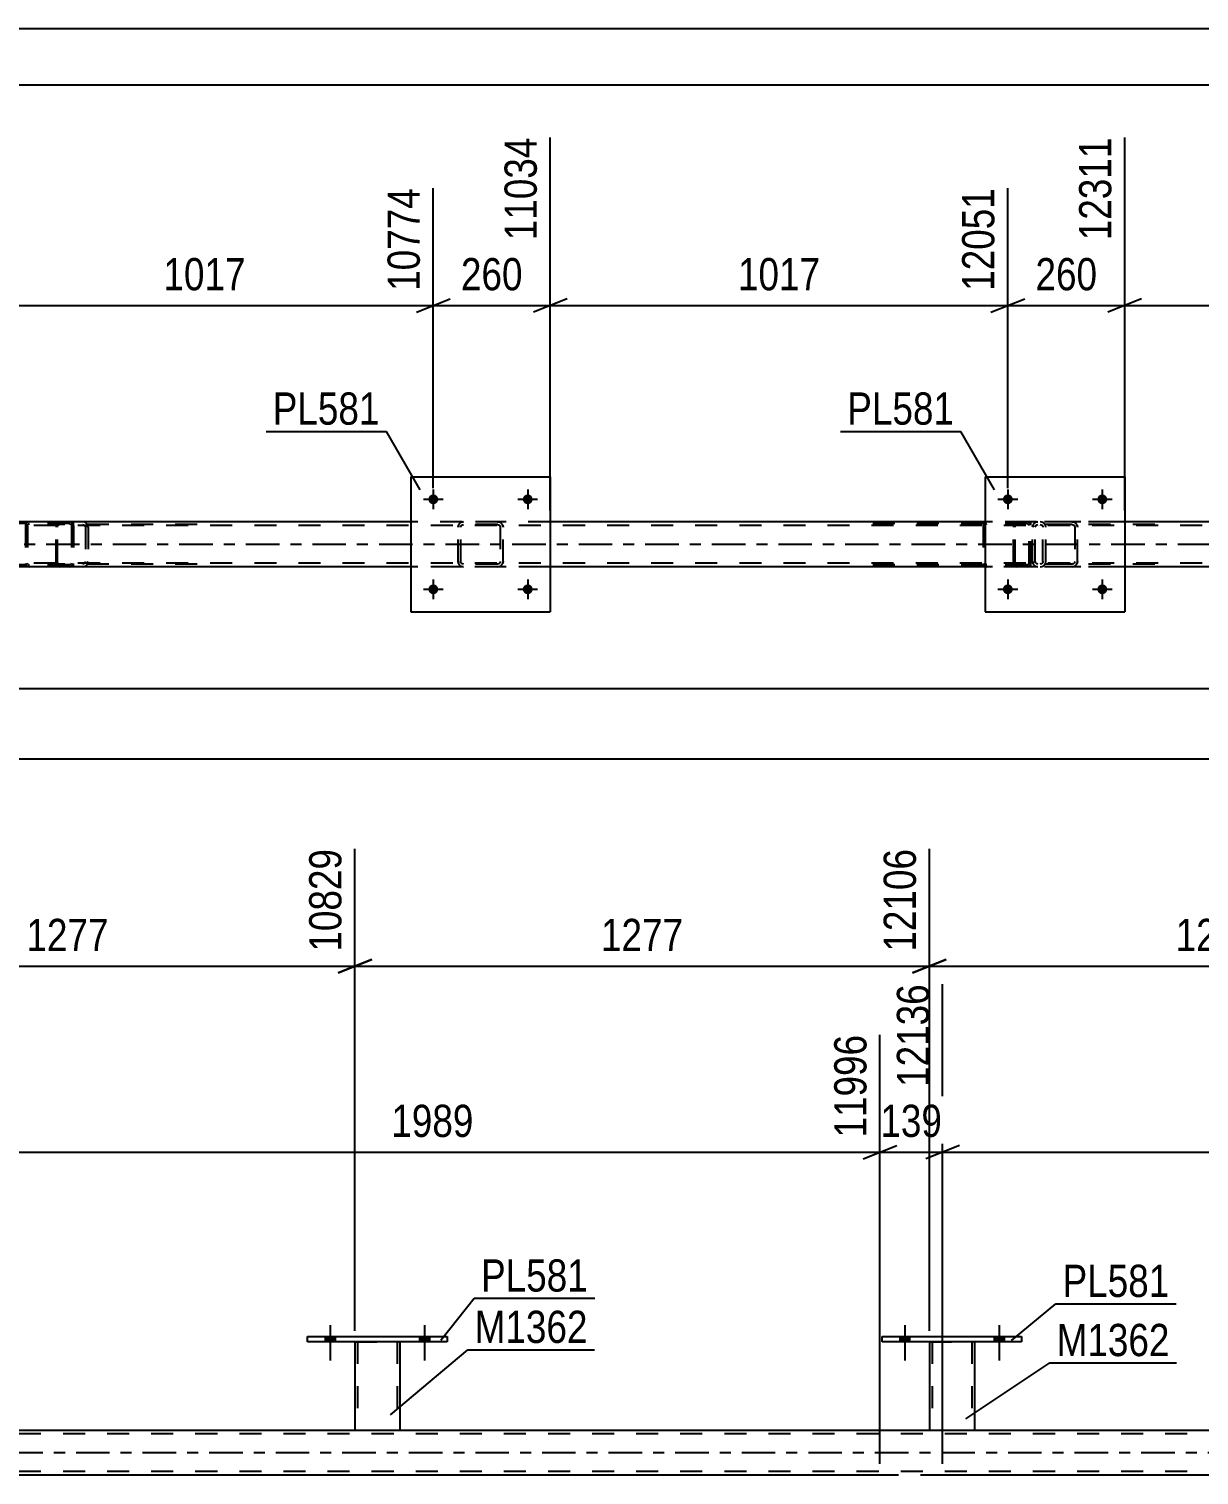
# Model space of a CAD drawing. Header units: millimetres. Extents: x 0 to 841, y 0 to 594.
# Drawn here: x 482.8 to 586.8, y 465.4 to 594 of the extents above; entities that cross this region are included whole.
import ezdxf

# ---------------------------------------------------------------- set-up
doc = ezdxf.new("R2010")
doc.units = ezdxf.units.MM
doc.linetypes.add('DXK_LINE_DOT2', pattern=[3.9198, 1.9599, -1.9599])
doc.linetypes.add('DXK_LINE_DOT3', pattern=[5.9187, 2.979, -0.9799, 0.9799, -0.9799])
doc.styles.add('Arial Narrow', font='ARIALN.TTF', dxfattribs={"height": 0.2})

# ---------------------------------------------------------------- blocks, each defined once
blk = doc.blocks.new('Unknown-318885092-1133')
at = {"color": 5, "linetype": 'Continuous'}
for p, q in [((841, 594), (0, 594)), ((836, 589), (5, 589))]:
    blk.add_line(p, q, dxfattribs=at)
blk = doc.blocks.new('Bolt-318885092-2849 - 2837')
at = {"linetype": 'Continuous'}
for points in [[(519.19, 544.17, -1), (518.31, 544.17, -1)], [(527.59, 544.17, -1), (526.71, 544.17, -1)]]:
    blk.add_hatch(color=1, dxfattribs=at).paths.add_polyline_path(points)
at = {"color": 1, "linetype": 'Continuous'}
for p, q in [((517.87, 544.17), (519.63, 544.17)), ((518.75, 545.05), (518.75, 543.29)), ((526.27, 544.17), (528.03, 544.17)), ((527.15, 545.05), (527.15, 543.29))]:
    blk.add_line(p, q, dxfattribs=at)
blk = doc.blocks.new('Bolt-318885092-2850 - 2837')
at = {"linetype": 'Continuous'}
for points in [[(519.19, 552.17, -1), (518.31, 552.17, -1)], [(527.59, 552.17, -1), (526.71, 552.17, -1)]]:
    blk.add_hatch(color=1, dxfattribs=at).paths.add_polyline_path(points)
at = {"color": 1, "linetype": 'Continuous'}
for p, q in [((518.75, 553.05), (518.75, 551.29)), ((527.15, 553.05), (527.15, 551.29)), ((517.87, 552.17), (519.63, 552.17)), ((526.27, 552.17), (528.03, 552.17))]:
    blk.add_line(p, q, dxfattribs=at)
blk = doc.blocks.new('Part-318885092-2937 - 2837')
at = {"color": 2, "linetype": 'Continuous'}
for p, q in [((516.75, 554.17), (516.75, 542.17)), ((516.75, 554.17), (529.15, 554.17)), ((529.15, 554.17), (529.15, 542.17)), ((516.75, 542.17), (529.15, 542.17))]:
    blk.add_line(p, q, dxfattribs=at)
blk = doc.blocks.new('Part-318885092-2938 - 2837')
at = {"color": 7, "linetype": 'DXK_LINE_DOT2'}
for p, q in [((572.03, 549.69), (572.07, 549.87)), ((572.07, 549.87), (572.03, 549.69)), ((572.03, 546.65), (572.03, 549.69)), ((572.27, 549.69), (572.29, 549.78)), ((572.27, 546.65), (572.27, 549.69)), ((572.29, 549.78), (572.34, 549.86)), ((572.33, 550.13), (572.51, 550.17)), ((572.51, 550.17), (572.33, 550.13)), ((572.34, 549.86), (572.42, 549.91)), ((572.42, 549.91), (572.51, 549.93)), ((575.55, 550.17), (572.51, 550.17)), ((575.55, 549.93), (572.51, 549.93)), ((575.55, 550.17), (575.74, 550.13)), ((575.74, 550.13), (575.55, 550.17)), ((575.55, 549.93), (575.64, 549.91)), ((575.64, 549.91), (575.72, 549.86)), ((575.72, 549.86), (575.77, 549.78)), ((575.77, 549.78), (575.79, 549.69)), ((575.79, 549.69), (575.79, 546.65)), ((576, 549.87), (576.03, 549.69)), ((576.03, 549.69), (576, 549.87)), ((576.03, 546.65), (576.03, 549.69)), ((572.07, 546.46), (572.03, 546.65)), ((572.03, 546.65), (572.07, 546.46)), ((572.29, 546.55), (572.27, 546.65)), ((572.34, 546.48), (572.29, 546.55)), ((575.77, 546.55), (575.72, 546.48)), ((575.79, 546.65), (575.77, 546.55)), ((576.03, 546.65), (576, 546.46)), ((576, 546.46), (576.03, 546.65)), ((572.51, 546.17), (572.33, 546.2)), ((572.33, 546.2), (572.51, 546.17)), ((572.42, 546.42), (572.34, 546.48)), ((572.51, 546.41), (572.42, 546.42)), ((575.55, 546.41), (572.51, 546.41)), ((575.55, 546.17), (572.51, 546.17)), ((575.64, 546.42), (575.55, 546.41)), ((575.74, 546.2), (575.55, 546.17)), ((575.55, 546.17), (575.74, 546.2)), ((575.72, 546.48), (575.64, 546.42))]:
    blk.add_line(p, q, dxfattribs=at)
at = {"color": 7, "linetype": 'DXK_LINE_DOT3'}
blk.add_line((574.03, 548.17), (574.03, 548.17), dxfattribs=at)
at = {"color": 7, "linetype": 'DXK_LINE_DOT2'}
for centre, start, end in [((572.51, 549.69), 112.5, 157.5), ((572.51, 549.69), 112.5, 157.5), ((575.55, 549.69), 22.5, 67.5), ((575.55, 549.69), 22.5, 67.5), ((572.51, 546.65), 202.5, 247.5), ((572.51, 546.65), 202.5, 247.5), ((575.55, 546.65), 292.5, 337.5), ((575.55, 546.65), 292.5, 337.5)]:
    blk.add_arc(centre, 0.48, start, end, dxfattribs=at)
blk = doc.blocks.new('Part-318885092-2886 - 2837')
at = {"color": 7, "linetype": 'DXK_LINE_DOT2'}
for p, q in [((520.95, 549.69), (520.99, 549.87)), ((520.99, 549.87), (520.95, 549.69)), ((520.95, 546.65), (520.95, 549.69)), ((521.19, 549.69), (521.21, 549.78)), ((521.19, 546.65), (521.19, 549.69)), ((521.21, 549.78), (521.26, 549.86)), ((521.25, 550.13), (521.43, 550.17)), ((521.43, 550.17), (521.25, 550.13)), ((521.26, 549.86), (521.34, 549.91)), ((521.34, 549.91), (521.43, 549.93)), ((524.47, 550.17), (521.43, 550.17)), ((524.47, 549.93), (521.43, 549.93)), ((524.47, 550.17), (524.66, 550.13)), ((524.66, 550.13), (524.47, 550.17)), ((524.47, 549.93), (524.56, 549.91)), ((524.56, 549.91), (524.64, 549.86)), ((524.64, 549.86), (524.69, 549.78)), ((524.69, 549.78), (524.71, 549.69)), ((524.71, 549.69), (524.71, 546.65)), ((524.92, 549.87), (524.95, 549.69)), ((524.95, 549.69), (524.92, 549.87)), ((524.95, 546.65), (524.95, 549.69)), ((520.99, 546.46), (520.95, 546.65)), ((520.95, 546.65), (520.99, 546.46)), ((521.21, 546.55), (521.19, 546.65)), ((521.26, 546.48), (521.21, 546.55)), ((524.69, 546.55), (524.64, 546.48)), ((524.71, 546.65), (524.69, 546.55)), ((524.95, 546.65), (524.92, 546.46)), ((524.92, 546.46), (524.95, 546.65)), ((521.43, 546.17), (521.25, 546.2)), ((521.25, 546.2), (521.43, 546.17)), ((521.34, 546.42), (521.26, 546.48)), ((521.43, 546.41), (521.34, 546.42)), ((524.47, 546.41), (521.43, 546.41)), ((524.47, 546.17), (521.43, 546.17)), ((524.56, 546.42), (524.47, 546.41)), ((524.66, 546.2), (524.47, 546.17)), ((524.47, 546.17), (524.66, 546.2)), ((524.64, 546.48), (524.56, 546.42))]:
    blk.add_line(p, q, dxfattribs=at)
at = {"color": 7, "linetype": 'DXK_LINE_DOT3'}
blk.add_line((522.95, 548.17), (522.95, 548.17), dxfattribs=at)
at = {"color": 7, "linetype": 'DXK_LINE_DOT2'}
for centre, start, end in [((521.43, 549.69), 112.5, 157.5), ((521.43, 549.69), 112.5, 157.5), ((524.47, 549.69), 22.5, 67.5), ((524.47, 549.69), 22.5, 67.5), ((521.43, 546.65), 202.5, 247.5), ((521.43, 546.65), 202.5, 247.5), ((524.47, 546.65), 292.5, 337.5), ((524.47, 546.65), 292.5, 337.5)]:
    blk.add_arc(centre, 0.48, start, end, dxfattribs=at)
blk = doc.blocks.new('Bolt-318885092-2895 - 2837')
at = {"linetype": 'Continuous'}
for points in [[(570.27, 544.17, -1), (569.39, 544.17, -1)], [(578.67, 544.17, -1), (577.79, 544.17, -1)]]:
    blk.add_hatch(color=1, dxfattribs=at).paths.add_polyline_path(points)
at = {"color": 1, "linetype": 'Continuous'}
for p, q in [((568.95, 544.17), (570.71, 544.17)), ((569.83, 545.05), (569.83, 543.29)), ((577.35, 544.17), (579.11, 544.17)), ((578.23, 545.05), (578.23, 543.29))]:
    blk.add_line(p, q, dxfattribs=at)
blk = doc.blocks.new('Bolt-318885092-2896 - 2837')
at = {"linetype": 'Continuous'}
for points in [[(570.27, 552.17, -1), (569.39, 552.17, -1)], [(578.67, 552.17, -1), (577.79, 552.17, -1)]]:
    blk.add_hatch(color=1, dxfattribs=at).paths.add_polyline_path(points)
at = {"color": 1, "linetype": 'Continuous'}
for p, q in [((569.83, 553.05), (569.83, 551.29)), ((578.23, 553.05), (578.23, 551.29)), ((568.95, 552.17), (570.71, 552.17)), ((577.35, 552.17), (579.11, 552.17))]:
    blk.add_line(p, q, dxfattribs=at)
blk = doc.blocks.new('Part-318885092-2943 - 2837')
at = {"color": 2, "linetype": 'Continuous'}
for p, q in [((567.83, 554.17), (567.83, 542.17)), ((567.83, 554.17), (580.23, 554.17)), ((580.23, 554.17), (580.23, 542.17)), ((567.83, 542.17), (580.23, 542.17))]:
    blk.add_line(p, q, dxfattribs=at)
blk = doc.blocks.new('Part-318885092-2960 - 2837')
at = {"color": 7, "linetype": 'DXK_LINE_DOT2'}
for p, q in [((486.41, 550.17), (470.94, 550.17)), ((486.41, 550.01), (470.94, 550.01)), ((482.52, 549.97), (482.5, 549.85)), ((482.5, 549.85), (482.5, 546.49)), ((482.67, 549.85), (482.68, 549.91)), ((482.67, 549.85), (482.67, 546.49)), ((482.68, 549.91), (482.72, 549.96)), ((482.84, 550.17), (482.71, 550.14)), ((482.72, 549.96), (482.77, 549.99)), ((482.77, 549.99), (482.84, 550.01)), ((486.54, 550.14), (486.41, 550.17)), ((486.41, 550.01), (486.48, 549.99)), ((486.48, 549.99), (486.5, 549.98)), ((486.5, 549.98), (486.53, 549.96)), ((486.53, 549.96), (486.57, 549.91)), ((486.57, 549.91), (486.58, 549.85)), ((486.58, 549.85), (486.58, 546.49)), ((486.75, 549.85), (486.73, 549.97)), ((486.75, 549.85), (486.75, 546.49)), ((486.41, 546.33), (470.94, 546.33)), ((486.41, 546.17), (470.94, 546.17)), ((482.5, 546.49), (482.52, 546.36)), ((482.68, 546.43), (482.67, 546.49)), ((482.72, 546.37), (482.68, 546.43)), ((482.71, 546.19), (482.84, 546.17)), ((482.72, 546.37), (482.75, 546.35)), ((482.75, 546.35), (482.77, 546.34)), ((482.77, 546.34), (482.84, 546.33)), ((486.48, 546.34), (486.41, 546.33)), ((486.41, 546.17), (486.54, 546.19)), ((486.53, 546.37), (486.48, 546.34)), ((486.57, 546.43), (486.53, 546.37)), ((486.58, 546.49), (486.57, 546.43)), ((486.73, 546.36), (486.75, 546.49))]:
    blk.add_line(p, q, dxfattribs=at)
for centre, start, end in [((482.82, 549.83), 110.7583, 155.68), ((486.42, 549.83), 24.32, 69.2417), ((482.82, 546.5), 204.32, 249.2417), ((486.42, 546.5), 290.7583, 335.68)]:
    blk.add_arc(centre, 0.331, start, end, dxfattribs=at)
blk = doc.blocks.new('Part-318885092-2969 - 2837')
at = {"color": 7, "linetype": 'DXK_LINE_DOT2'}
for p, q in [((570.36, 549.87), (570.34, 549.69)), ((570.34, 546.65), (570.34, 549.69)), ((570.42, 550.03), (570.36, 549.87)), ((570.51, 550.13), (570.42, 550.03)), ((570.47, 549.69), (570.48, 549.78)), ((570.47, 546.65), (570.47, 549.69)), ((570.48, 549.78), (570.51, 549.86)), ((570.61, 550.17), (570.51, 550.13)), ((570.51, 549.86), (570.56, 549.91)), ((570.56, 549.91), (570.61, 549.93)), ((582.89, 550.17), (570.61, 550.17)), ((582.89, 549.93), (570.61, 549.93)), ((571.89, 549.93), (571.89, 550.17)), ((572.89, 550.13), (572.7, 550.17)), ((572.7, 549.93), (572.8, 549.91)), ((572.8, 549.91), (572.88, 549.86)), ((572.88, 549.86), (572.93, 549.78)), ((572.93, 549.78), (572.95, 549.69)), ((572.95, 546.65), (572.95, 549.69)), ((573.2, 549.69), (573.17, 549.87)), ((573.2, 546.65), (573.2, 549.69)), ((570.34, 546.65), (570.36, 546.46)), ((570.48, 546.55), (570.47, 546.65)), ((570.51, 546.48), (570.48, 546.55)), ((572.93, 546.55), (572.88, 546.48)), ((572.95, 546.65), (572.93, 546.55)), ((573.17, 546.46), (573.2, 546.65)), ((570.36, 546.46), (570.42, 546.31)), ((570.42, 546.31), (570.51, 546.2)), ((570.56, 546.42), (570.51, 546.48)), ((570.51, 546.2), (570.61, 546.17)), ((570.61, 546.41), (570.56, 546.42)), ((582.89, 546.41), (570.61, 546.41)), ((582.89, 546.17), (570.61, 546.17)), ((571.89, 546.17), (571.89, 546.41)), ((572.8, 546.42), (572.7, 546.41)), ((572.7, 546.17), (572.89, 546.2)), ((572.88, 546.48), (572.8, 546.42))]:
    blk.add_line(p, q, dxfattribs=at)
for centre, start, end in [((572.72, 549.67), 23.8494, 68.8059), ((572.72, 546.66), 291.1941, 336.1506)]:
    blk.add_arc(centre, 0.492, start, end, dxfattribs=at)
blk = doc.blocks.new('Part-318885092-2973 - 2837')
at = {"color": 7, "linetype": 'DXK_LINE_DOT2'}
for p, q in [((571.55, 550.17), (556.07, 550.17)), ((571.55, 550.01), (556.07, 550.01)), ((567.66, 549.97), (567.63, 549.85)), ((567.63, 549.85), (567.63, 546.49)), ((567.8, 549.85), (567.81, 549.91)), ((567.8, 549.85), (567.8, 546.49)), ((567.81, 549.91), (567.85, 549.96)), ((567.97, 550.17), (567.84, 550.14)), ((567.85, 549.96), (567.9, 549.99)), ((567.9, 549.99), (567.97, 550.01)), ((571.68, 550.14), (571.55, 550.17)), ((571.55, 550.01), (571.61, 549.99)), ((571.61, 549.99), (571.67, 549.96)), ((571.67, 549.96), (571.7, 549.91)), ((571.7, 549.91), (571.72, 549.85)), ((571.72, 546.49), (571.72, 549.85)), ((571.89, 549.85), (571.86, 549.97)), ((571.89, 546.49), (571.89, 549.85)), ((571.55, 546.33), (556.07, 546.33)), ((571.55, 546.17), (556.07, 546.17)), ((567.63, 546.49), (567.66, 546.36)), ((567.81, 546.43), (567.8, 546.49)), ((567.85, 546.37), (567.81, 546.43)), ((567.84, 546.19), (567.97, 546.17)), ((567.9, 546.34), (567.85, 546.37)), ((567.97, 546.33), (567.9, 546.34)), ((571.61, 546.34), (571.55, 546.33)), ((571.55, 546.17), (571.68, 546.19)), ((571.67, 546.37), (571.61, 546.34)), ((571.7, 546.43), (571.67, 546.37)), ((571.72, 546.49), (571.7, 546.43)), ((571.86, 546.36), (571.89, 546.49))]:
    blk.add_line(p, q, dxfattribs=at)
for centre, start, end in [((567.96, 549.83), 110.7583, 155.68), ((571.56, 549.83), 24.32, 69.2417), ((567.96, 546.5), 204.32, 249.2417), ((571.56, 546.5), 290.7583, 335.68)]:
    blk.add_arc(centre, 0.331, start, end, dxfattribs=at)
blk = doc.blocks.new('Part-318885092-3000 - 2837')
at = {"color": 7, "linetype": 'DXK_LINE_DOT2'}
for p, q in [((485.23, 549.87), (485.21, 549.69)), ((485.21, 546.65), (485.21, 549.69)), ((485.28, 550.03), (485.23, 549.87)), ((485.37, 550.13), (485.28, 550.03)), ((485.34, 549.69), (485.35, 549.78)), ((485.34, 546.65), (485.34, 549.69)), ((485.35, 549.78), (485.38, 549.86)), ((485.48, 550.17), (485.37, 550.13)), ((485.38, 549.86), (485.42, 549.91)), ((485.42, 549.91), (485.48, 549.93)), ((497.76, 550.17), (485.48, 550.17)), ((497.76, 549.93), (485.48, 549.93)), ((486.75, 549.93), (486.75, 550.17)), ((487.76, 550.13), (487.57, 550.17)), ((487.57, 549.93), (487.66, 549.91)), ((487.66, 549.91), (487.74, 549.86)), ((487.74, 549.86), (487.8, 549.78)), ((487.8, 549.78), (487.82, 549.69)), ((487.82, 549.69), (487.82, 546.65)), ((488.05, 549.77), (488.03, 549.87)), ((488.07, 549.69), (488.05, 549.77)), ((488.07, 549.69), (488.07, 546.65)), ((485.23, 546.46), (485.21, 546.65)), ((485.35, 546.55), (485.34, 546.65)), ((485.38, 546.48), (485.35, 546.55)), ((487.8, 546.55), (487.74, 546.48)), ((487.82, 546.65), (487.8, 546.55)), ((488.03, 546.46), (488.05, 546.56)), ((488.05, 546.56), (488.07, 546.65)), ((485.27, 546.34), (485.23, 546.46)), ((485.28, 546.31), (485.27, 546.34)), ((485.28, 546.31), (485.37, 546.2)), ((485.37, 546.2), (485.48, 546.17)), ((485.42, 546.42), (485.38, 546.48)), ((485.48, 546.41), (485.42, 546.42)), ((497.76, 546.41), (485.48, 546.41)), ((497.76, 546.17), (485.48, 546.17)), ((486.75, 546.17), (486.75, 546.41)), ((487.66, 546.42), (487.57, 546.41)), ((487.57, 546.17), (487.76, 546.2)), ((487.74, 546.48), (487.66, 546.42))]:
    blk.add_line(p, q, dxfattribs=at)
for centre, start, end in [((487.58, 549.67), 23.8494, 68.8059), ((487.58, 546.66), 291.1941, 336.1506)]:
    blk.add_arc(centre, 0.492, start, end, dxfattribs=at)
blk = doc.blocks.new('Part-318885092-3047 - 2837')
at = {"color": 7, "linetype": 'DXK_LINE_DOT2'}
for p, q in [((751.75, 549.85), (87.78, 549.85)), ((529.15, 550.17), (516.75, 550.17)), ((580.23, 550.17), (567.83, 550.17)), ((751.75, 546.49), (87.78, 546.49)), ((751.75, 546.17), (108.11, 546.17)), ((529.15, 546.17), (516.75, 546.17)), ((580.23, 546.17), (567.83, 546.17))]:
    blk.add_line(p, q, dxfattribs=at)
at = {"color": 2, "linetype": 'Continuous'}
for p, q in [((516.75, 550.17), (478.07, 550.17)), ((567.83, 550.17), (529.15, 550.17)), ((618.91, 550.17), (580.23, 550.17)), ((516.75, 546.17), (478.07, 546.17)), ((567.83, 546.17), (529.15, 546.17)), ((618.91, 546.17), (580.23, 546.17))]:
    blk.add_line(p, q, dxfattribs=at)
at = {"color": 7, "linetype": 'DXK_LINE_DOT3'}
blk.add_line((87.78, 548.17), (751.75, 548.17), dxfattribs=at)
blk = doc.blocks.new('Bolt-318885092-4242 - 3819')
at = {"linetype": 'Continuous'}
for points in [[(560.22, 477.24), (561.1, 477.24), (561.1, 477.72), (560.22, 477.72)], [(568.62, 477.24), (569.5, 477.24), (569.5, 477.72), (568.62, 477.72)]]:
    blk.add_hatch(color=1, dxfattribs=at).paths.add_polyline_path(points)
at = {"color": 1, "linetype": 'Continuous'}
for p, q in [((560.66, 478.72), (560.66, 475.6)), ((569.06, 478.72), (569.06, 475.6)), ((560.22, 477.72), (560.22, 477.24)), ((561.1, 477.72), (561.1, 477.24)), ((568.62, 477.72), (568.62, 477.24)), ((569.5, 477.72), (569.5, 477.24))]:
    blk.add_line(p, q, dxfattribs=at)
blk = doc.blocks.new('Bolt-318885092-4240 - 3819')
at = {"linetype": 'Continuous'}
for points in [[(509.14, 477.24), (510.02, 477.24), (510.02, 477.72), (509.14, 477.72)], [(517.54, 477.24), (518.42, 477.24), (518.42, 477.72), (517.54, 477.72)]]:
    blk.add_hatch(color=1, dxfattribs=at).paths.add_polyline_path(points)
at = {"color": 1, "linetype": 'Continuous'}
for p, q in [((509.58, 478.72), (509.58, 475.6)), ((517.98, 478.72), (517.98, 475.6)), ((509.14, 477.72), (509.14, 477.24)), ((510.02, 477.72), (510.02, 477.24)), ((517.54, 477.72), (517.54, 477.24)), ((518.42, 477.72), (518.42, 477.24))]:
    blk.add_line(p, q, dxfattribs=at)
blk = doc.blocks.new('Part-318885092-3886 - 3819')
at = {"color": 2, "linetype": 'Continuous'}
for p, q in [((78.6, 469.4), (742.58, 469.4)), ((558.46, 465.4), (478.9, 465.4)), ((643.59, 465.4), (564.03, 465.4))]:
    blk.add_line(p, q, dxfattribs=at)
at = {"color": 7, "linetype": 'DXK_LINE_DOT2'}
for p, q in [((742.58, 469.08), (78.6, 469.08)), ((742.58, 465.72), (78.6, 465.72)), ((564.03, 465.4), (558.46, 465.4))]:
    blk.add_line(p, q, dxfattribs=at)
at = {"color": 7, "linetype": 'DXK_LINE_DOT3'}
blk.add_line((78.6, 467.4), (742.58, 467.4), dxfattribs=at)
blk = doc.blocks.new('Part-318885092-4111 - 3819')
at = {"color": 2, "linetype": 'Continuous'}
for p, q in [((511.78, 477.24), (511.78, 469.4)), ((515.78, 477.24), (515.78, 469.4)), ((511.78, 469.4), (515.78, 469.4))]:
    blk.add_line(p, q, dxfattribs=at)
at = {"color": 7, "linetype": 'DXK_LINE_DOT2'}
for p, q in [((511.78, 477.24), (515.78, 477.24)), ((511.78, 477.24), (511.78, 477.24)), ((511.78, 477.24), (511.78, 477.24)), ((512.02, 477.24), (512.02, 469.4)), ((515.54, 477.24), (515.54, 469.4)), ((515.78, 477.24), (515.78, 477.24)), ((515.78, 477.24), (515.78, 477.24)), ((515.48, 469.4), (515.52, 469.4)), ((515.48, 469.4), (515.52, 469.4)), ((515.52, 469.4), (515.54, 469.4)), ((515.52, 469.4), (515.54, 469.4))]:
    blk.add_line(p, q, dxfattribs=at)
blk = doc.blocks.new('Part-318885092-4116 - 3819')
at = {"color": 2, "linetype": 'Continuous'}
for p, q in [((507.58, 477.72), (519.98, 477.72)), ((507.58, 477.24), (507.58, 477.72)), ((519.98, 477.24), (507.58, 477.24)), ((519.98, 477.72), (519.98, 477.24))]:
    blk.add_line(p, q, dxfattribs=at)
blk = doc.blocks.new('Part-318885092-4121 - 3819')
at = {"color": 2, "linetype": 'Continuous'}
for p, q in [((562.86, 477.24), (562.86, 469.4)), ((566.86, 477.24), (566.86, 469.4)), ((562.86, 469.4), (566.86, 469.4))]:
    blk.add_line(p, q, dxfattribs=at)
at = {"color": 7, "linetype": 'DXK_LINE_DOT2'}
for p, q in [((562.86, 477.24), (566.86, 477.24)), ((562.86, 477.24), (562.86, 477.24)), ((562.86, 477.24), (562.86, 477.24)), ((563.1, 477.24), (563.1, 469.4)), ((566.62, 477.24), (566.62, 469.4)), ((566.86, 477.24), (566.86, 477.24)), ((566.86, 477.24), (566.86, 477.24)), ((566.56, 469.4), (566.6, 469.4)), ((566.56, 469.4), (566.6, 469.4)), ((566.6, 469.4), (566.62, 469.4)), ((566.6, 469.4), (566.62, 469.4))]:
    blk.add_line(p, q, dxfattribs=at)
blk = doc.blocks.new('Part-318885092-4126 - 3819')
at = {"color": 2, "linetype": 'Continuous'}
for p, q in [((558.66, 477.72), (571.06, 477.72)), ((558.66, 477.24), (558.66, 477.72)), ((571.06, 477.24), (558.66, 477.24)), ((571.06, 477.72), (571.06, 477.24))]:
    blk.add_line(p, q, dxfattribs=at)
blk = doc.blocks.new('Bolt-318885092-4239 - 3819')
at = {"linetype": 'Continuous'}
for points in [[(509.14, 477.24), (510.02, 477.24), (510.02, 477.72), (509.14, 477.72)], [(517.54, 477.24), (518.42, 477.24), (518.42, 477.72), (517.54, 477.72)]]:
    blk.add_hatch(color=1, dxfattribs=at).paths.add_polyline_path(points)
at = {"color": 1, "linetype": 'Continuous'}
for p, q in [((509.58, 478.72), (509.58, 475.6)), ((517.98, 478.72), (517.98, 475.6)), ((509.14, 477.72), (509.14, 477.24)), ((510.02, 477.72), (510.02, 477.24)), ((517.54, 477.72), (517.54, 477.24)), ((518.42, 477.72), (518.42, 477.24))]:
    blk.add_line(p, q, dxfattribs=at)
blk = doc.blocks.new('Bolt-318885092-4241 - 3819')
at = {"linetype": 'Continuous'}
for points in [[(560.22, 477.24), (561.1, 477.24), (561.1, 477.72), (560.22, 477.72)], [(568.62, 477.24), (569.5, 477.24), (569.5, 477.72), (568.62, 477.72)]]:
    blk.add_hatch(color=1, dxfattribs=at).paths.add_polyline_path(points)
at = {"color": 1, "linetype": 'Continuous'}
for p, q in [((560.66, 478.72), (560.66, 475.6)), ((569.06, 478.72), (569.06, 475.6)), ((560.22, 477.72), (560.22, 477.24)), ((561.1, 477.72), (561.1, 477.24)), ((568.62, 477.72), (568.62, 477.24)), ((569.5, 477.72), (569.5, 477.24))]:
    blk.add_line(p, q, dxfattribs=at)
blk = doc.blocks.new('StraightDimension-318885092-3318 - 2837')
at = {"color": 7, "linetype": 'Continuous'}
for p, q in [((478.07, 551.17), (478.07, 582.52)), ((518.75, 553.17), (518.75, 579.85)), ((479.57, 570.01), (476.57, 568.81)), ((517.25, 568.81), (520.25, 570.01)), ((478.07, 569.41), (518.75, 569.41))]:
    blk.add_line(p, q, dxfattribs=at)
at = {"color": 0}
blk.add_wipeout([(502.67, 570.16), (502.67, 574.36), (494.16, 574.36), (494.16, 570.16)], dxfattribs=at)
at = {"color": 3, "style": 'Arial Narrow'}
blk.add_text('1017', height=2.863, dxfattribs=at).set_placement((494.76, 570.76))
at = {"color": 0, "linetype": 'Continuous'}
blk.add_wipeout([(518.15, 580.45), (513.95, 580.45), (513.95, 570.11), (518.15, 570.11)], dxfattribs=at)
at = {"color": 3, "linetype": 'Continuous', "style": 'Arial Narrow'}
blk.add_text('10774', height=2.863, rotation=90.0002, dxfattribs=at).set_placement((517.55, 570.71))
blk = doc.blocks.new('StraightDimension-318885092-3298 - 2837')
at = {"color": 7, "linetype": 'Continuous'}
for p, q in [((529.15, 551.17), (529.15, 584.35)), ((518.75, 553.17), (518.75, 579.85)), ((517.25, 568.81), (520.25, 570.01)), ((530.65, 570.01), (527.65, 568.81)), ((518.75, 569.41), (529.15, 569.41))]:
    blk.add_line(p, q, dxfattribs=at)
at = {"color": 0}
blk.add_wipeout([(527.29, 570.16), (527.29, 574.36), (520.61, 574.36), (520.61, 570.16)], dxfattribs=at)
at = {"color": 3, "style": 'Arial Narrow'}
blk.add_text('260', height=2.863, dxfattribs=at).set_placement((521.21, 570.76))
at = {"color": 0, "linetype": 'Continuous'}
blk.add_wipeout([(528.55, 584.95), (524.35, 584.95), (524.35, 574.61), (528.55, 574.61)], dxfattribs=at)
at = {"color": 3, "linetype": 'Continuous', "style": 'Arial Narrow'}
blk.add_text('11034', height=2.863, rotation=90.0002, dxfattribs=at).set_placement((527.95, 575.21))
blk = doc.blocks.new('StraightDimension-318885092-3080 - 2837')
at = {"color": 7, "linetype": 'Continuous'}
blk.add_line((87.14, 529.08), (794.31, 529.08), dxfattribs=at)
blk = doc.blocks.new('StraightDimension-318885092-3238 - 2837')
at = {"color": 7, "linetype": 'Continuous'}
for p, q in [((580.23, 551.17), (580.23, 584.35)), ((620.91, 553.17), (620.91, 579.85)), ((581.73, 570.01), (578.73, 568.81)), ((619.41, 568.81), (622.41, 570.01)), ((580.23, 569.41), (620.91, 569.41))]:
    blk.add_line(p, q, dxfattribs=at)
at = {"color": 0}
blk.add_wipeout([(604.83, 570.16), (604.83, 574.36), (596.32, 574.36), (596.32, 570.16)], dxfattribs=at)
at = {"color": 3, "style": 'Arial Narrow'}
blk.add_text('1017', height=2.863, dxfattribs=at).set_placement((596.92, 570.76))
at = {"color": 0, "linetype": 'Continuous'}
blk.add_wipeout([(620.31, 580.45), (616.11, 580.45), (616.11, 570.11), (620.31, 570.11)], dxfattribs=at)
at = {"color": 3, "linetype": 'Continuous', "style": 'Arial Narrow'}
blk.add_text('13328', height=2.863, rotation=90.0002, dxfattribs=at).set_placement((619.71, 570.71))
blk = doc.blocks.new('StraightDimension-318885092-3258 - 2837')
at = {"color": 7, "linetype": 'Continuous'}
for p, q in [((580.23, 551.17), (580.23, 584.35)), ((569.83, 553.17), (569.83, 579.85)), ((568.33, 568.81), (571.33, 570.01)), ((581.73, 570.01), (578.73, 568.81)), ((569.83, 569.41), (580.23, 569.41))]:
    blk.add_line(p, q, dxfattribs=at)
at = {"color": 0}
blk.add_wipeout([(578.37, 570.16), (578.37, 574.36), (571.69, 574.36), (571.69, 570.16)], dxfattribs=at)
at = {"color": 3, "style": 'Arial Narrow'}
blk.add_text('260', height=2.863, dxfattribs=at).set_placement((572.29, 570.76))
at = {"color": 0, "linetype": 'Continuous'}
blk.add_wipeout([(579.63, 584.95), (575.43, 584.95), (575.43, 574.61), (579.63, 574.61)], dxfattribs=at)
at = {"color": 3, "linetype": 'Continuous', "style": 'Arial Narrow'}
blk.add_text('12311', height=2.863, rotation=90.0002, dxfattribs=at).set_placement((579.03, 575.21))
blk = doc.blocks.new('StraightDimension-318885092-3278 - 2837')
at = {"color": 7, "linetype": 'Continuous'}
for p, q in [((529.15, 551.17), (529.15, 584.35)), ((569.83, 553.17), (569.83, 579.85)), ((530.65, 570.01), (527.65, 568.81)), ((568.33, 568.81), (571.33, 570.01)), ((529.15, 569.41), (569.83, 569.41))]:
    blk.add_line(p, q, dxfattribs=at)
at = {"color": 0}
blk.add_wipeout([(553.75, 570.16), (553.75, 574.36), (545.24, 574.36), (545.24, 570.16)], dxfattribs=at)
at = {"color": 3, "style": 'Arial Narrow'}
blk.add_text('1017', height=2.863, dxfattribs=at).set_placement((545.84, 570.76))
at = {"color": 0, "linetype": 'Continuous'}
blk.add_wipeout([(569.23, 580.45), (565.03, 580.45), (565.03, 570.11), (569.23, 570.11)], dxfattribs=at)
at = {"color": 3, "linetype": 'Continuous', "style": 'Arial Narrow'}
blk.add_text('12051', height=2.863, rotation=90.0002, dxfattribs=at).set_placement((568.63, 570.71))
blk = doc.blocks.new('StraightDimension-318885092-3648 - 2837')
at = {"color": 7, "linetype": 'Continuous'}
blk.add_line((87.78, 535.34), (793.67, 535.34), dxfattribs=at)
blk = doc.blocks.new('StraightDimension-318885092-4396 - 3819')
at = {"color": 7, "linetype": 'Continuous'}
for p, q in [((564.03, 466.4), (564.03, 509.06)), ((643.59, 466.4), (643.59, 504.56)), ((565.53, 494.72), (562.53, 493.52)), ((564.03, 494.12), (643.59, 494.12)), ((642.09, 493.52), (645.09, 494.72))]:
    blk.add_line(p, q, dxfattribs=at)
at = {"color": 0}
blk.add_wipeout([(608.07, 494.87), (608.07, 499.07), (599.56, 499.07), (599.56, 494.87)], dxfattribs=at)
at = {"color": 3, "style": 'Arial Narrow'}
blk.add_text('1989', height=2.863, dxfattribs=at).set_placement((600.16, 495.47))
at = {"color": 0, "linetype": 'Continuous'}
blk.add_wipeout([(642.99, 505.16), (638.79, 505.16), (638.79, 494.82), (642.99, 494.82)], dxfattribs=at)
at = {"color": 3, "linetype": 'Continuous', "style": 'Arial Narrow'}
blk.add_text('14125', height=2.863, rotation=90.0002, dxfattribs=at).set_placement((642.39, 495.42))
blk = doc.blocks.new('StraightDimension-318885092-5184 - 3819')
at = {"color": 7, "linetype": 'Continuous'}
for p, q in [((511.78, 478.24), (511.78, 521.09)), ((562.86, 478.24), (562.86, 521.09)), ((513.28, 511.25), (510.28, 510.05)), ((511.78, 510.65), (562.86, 510.65)), ((561.36, 510.05), (564.36, 511.25))]:
    blk.add_line(p, q, dxfattribs=at)
at = {"color": 0}
blk.add_wipeout([(541.58, 511.4), (541.58, 515.6), (533.06, 515.6), (533.06, 511.4)], dxfattribs=at)
at = {"color": 3, "style": 'Arial Narrow'}
blk.add_text('1277', height=2.863, dxfattribs=at).set_placement((533.66, 512))
at = {"color": 0, "linetype": 'Continuous'}
blk.add_wipeout([(562.26, 521.69), (558.06, 521.69), (558.06, 511.35), (562.26, 511.35)], dxfattribs=at)
at = {"color": 3, "linetype": 'Continuous', "style": 'Arial Narrow'}
blk.add_text('12106', height=2.863, rotation=90.0002, dxfattribs=at).set_placement((561.66, 511.95))
blk = doc.blocks.new('StraightDimension-318885092-4415 - 3819')
at = {"color": 7, "linetype": 'Continuous'}
for p, q in [((564.03, 466.4), (564.03, 509.06)), ((558.46, 466.4), (558.46, 504.56)), ((556.96, 493.52), (559.96, 494.72)), ((558.46, 494.12), (564.03, 494.12)), ((565.53, 494.72), (562.53, 493.52))]:
    blk.add_line(p, q, dxfattribs=at)
at = {"color": 0}
blk.add_wipeout([(564.59, 494.87), (564.59, 499.07), (557.9, 499.07), (557.9, 494.87)], dxfattribs=at)
at = {"color": 3, "style": 'Arial Narrow'}
blk.add_text('139', height=2.863, dxfattribs=at).set_placement((558.5, 495.47))
at = {"color": 0, "linetype": 'Continuous'}
blk.add_wipeout([(563.43, 509.66), (559.23, 509.66), (559.23, 499.32), (563.43, 499.32)], dxfattribs=at)
at = {"color": 3, "linetype": 'Continuous', "style": 'Arial Narrow'}
blk.add_text('12136', height=2.863, rotation=90.0002, dxfattribs=at).set_placement((562.83, 499.92))
blk = doc.blocks.new('StraightDimension-318885092-4434 - 3819')
at = {"color": 7, "linetype": 'Continuous'}
for p, q in [((478.9, 466.4), (478.9, 509.06)), ((558.46, 466.4), (558.46, 504.56)), ((480.4, 494.72), (477.4, 493.52)), ((478.9, 494.12), (558.46, 494.12)), ((556.96, 493.52), (559.96, 494.72))]:
    blk.add_line(p, q, dxfattribs=at)
at = {"color": 0}
blk.add_wipeout([(522.93, 494.87), (522.93, 499.07), (514.42, 499.07), (514.42, 494.87)], dxfattribs=at)
at = {"color": 3, "style": 'Arial Narrow'}
blk.add_text('1989', height=2.863, dxfattribs=at).set_placement((515.02, 495.47))
at = {"color": 0, "linetype": 'Continuous'}
blk.add_wipeout([(557.86, 505.16), (553.66, 505.16), (553.66, 494.82), (557.86, 494.82)], dxfattribs=at)
at = {"color": 3, "linetype": 'Continuous', "style": 'Arial Narrow'}
blk.add_text('11996', height=2.863, rotation=90.0002, dxfattribs=at).set_placement((557.26, 495.42))
blk = doc.blocks.new('StraightDimension-318885092-5174 - 3819')
at = {"color": 7, "linetype": 'Continuous'}
for p, q in [((511.78, 478.24), (511.78, 521.09)), ((460.7, 478.24), (460.7, 519.26)), ((462.2, 511.25), (459.2, 510.05)), ((460.7, 510.65), (511.78, 510.65)), ((510.28, 510.05), (513.28, 511.25))]:
    blk.add_line(p, q, dxfattribs=at)
at = {"color": 0}
blk.add_wipeout([(490.5, 511.4), (490.5, 515.6), (481.98, 515.6), (481.98, 511.4)], dxfattribs=at)
at = {"color": 3, "style": 'Arial Narrow'}
blk.add_text('1277', height=2.863, dxfattribs=at).set_placement((482.58, 512))
at = {"color": 0, "linetype": 'Continuous'}
blk.add_wipeout([(511.18, 521.69), (506.98, 521.69), (506.98, 511.35), (511.18, 511.35)], dxfattribs=at)
at = {"color": 3, "linetype": 'Continuous', "style": 'Arial Narrow'}
blk.add_text('10829', height=2.863, rotation=90.0002, dxfattribs=at).set_placement((510.58, 511.95))
blk = doc.blocks.new('StraightDimension-318885092-5194 - 3819')
at = {"color": 7, "linetype": 'Continuous'}
for p, q in [((562.86, 478.24), (562.86, 521.09)), ((613.94, 478.24), (613.94, 521.09)), ((564.36, 511.25), (561.36, 510.05)), ((562.86, 510.65), (613.94, 510.65)), ((612.44, 510.05), (615.44, 511.25))]:
    blk.add_line(p, q, dxfattribs=at)
at = {"color": 0}
blk.add_wipeout([(592.66, 511.4), (592.66, 515.6), (584.15, 515.6), (584.15, 511.4)], dxfattribs=at)
at = {"color": 3, "style": 'Arial Narrow'}
blk.add_text('1277', height=2.863, dxfattribs=at).set_placement((584.75, 512))
at = {"color": 0, "linetype": 'Continuous'}
blk.add_wipeout([(613.34, 521.69), (609.14, 521.69), (609.14, 511.35), (613.34, 511.35)], dxfattribs=at)
at = {"color": 3, "linetype": 'Continuous', "style": 'Arial Narrow'}
blk.add_text('13383', height=2.863, rotation=90.0002, dxfattribs=at).set_placement((612.74, 511.95))
blk = doc.blocks.new('Mark-318885092-2933 - 2837')
at = {"color": 0}
blk.add_wipeout([(513.98, 558.81), (513.98, 561.81), (504.48, 561.81), (504.48, 558.81)], dxfattribs=at)
blk.add_wipeout([(513.98, 558.81), (513.98, 561.81), (504.48, 561.81), (504.48, 558.81)], dxfattribs=at)
at = {"color": 30, "linetype": 'Continuous'}
for p in [(503.88, 558.21), (517.58, 553.02)]:
    blk.add_line(p, (514.58, 558.21), dxfattribs=at)
at = {"color": 3, "style": 'Arial Narrow'}
blk.add_text('PL581', height=2.863, dxfattribs=at).set_placement((504.48, 558.81))
blk = doc.blocks.new('Mark-318885092-2939 - 2837')
at = {"color": 0}
blk.add_wipeout([(565.06, 558.81), (565.06, 561.81), (555.56, 561.81), (555.56, 558.81)], dxfattribs=at)
blk.add_wipeout([(565.06, 558.81), (565.06, 561.81), (555.56, 561.81), (555.56, 558.81)], dxfattribs=at)
at = {"color": 30, "linetype": 'Continuous'}
for p in [(554.96, 558.21), (568.66, 553.02)]:
    blk.add_line(p, (565.66, 558.21), dxfattribs=at)
at = {"color": 3, "style": 'Arial Narrow'}
blk.add_text('PL581', height=2.863, dxfattribs=at).set_placement((555.56, 558.81))
blk = doc.blocks.new('Mark-318885092-4107 - 3819')
at = {"color": 0}
blk.add_wipeout([(532.48, 477.15), (532.48, 480.15), (522.43, 480.15), (522.43, 477.15)], dxfattribs=at)
blk.add_wipeout([(532.48, 477.15), (532.48, 480.15), (522.43, 480.15), (522.43, 477.15)], dxfattribs=at)
at = {"color": 30, "linetype": 'Continuous'}
for p, q in [((514.95, 470.77), (521.83, 476.55)), ((521.83, 476.55), (533.08, 476.55))]:
    blk.add_line(p, q, dxfattribs=at)
at = {"color": 3, "style": 'Arial Narrow'}
blk.add_text('M1362', height=2.863, dxfattribs=at).set_placement((522.43, 477.15))
blk = doc.blocks.new('Mark-318885092-4112 - 3819')
at = {"color": 0}
blk.add_wipeout([(532.51, 481.72), (532.51, 484.72), (523, 484.72), (523, 481.72)], dxfattribs=at)
blk.add_wipeout([(532.51, 481.72), (532.51, 484.72), (523, 484.72), (523, 481.72)], dxfattribs=at)
at = {"color": 30, "linetype": 'Continuous'}
for p, q in [((519.41, 477.41), (522.4, 481.12)), ((522.4, 481.12), (533.11, 481.12))]:
    blk.add_line(p, q, dxfattribs=at)
at = {"color": 3, "style": 'Arial Narrow'}
blk.add_text('PL581', height=2.863, dxfattribs=at).set_placement((523, 481.72))
blk = doc.blocks.new('Mark-318885092-4117 - 3819')
at = {"color": 0}
blk.add_wipeout([(584.22, 475.98), (584.22, 478.98), (574.17, 478.98), (574.17, 475.98)], dxfattribs=at)
blk.add_wipeout([(584.22, 475.98), (584.22, 478.98), (574.17, 478.98), (574.17, 475.98)], dxfattribs=at)
at = {"color": 30, "linetype": 'Continuous'}
for p, q in [((566.09, 470.39), (573.57, 475.38)), ((573.57, 475.38), (584.82, 475.38))]:
    blk.add_line(p, q, dxfattribs=at)
at = {"color": 3, "style": 'Arial Narrow'}
blk.add_text('M1362', height=2.863, dxfattribs=at).set_placement((574.17, 475.98))
blk = doc.blocks.new('Mark-318885092-4122 - 3819')
at = {"color": 0}
blk.add_wipeout([(584.2, 481.24), (584.2, 484.24), (574.7, 484.24), (574.7, 481.24)], dxfattribs=at)
blk.add_wipeout([(584.2, 481.24), (584.2, 484.24), (574.7, 484.24), (574.7, 481.24)], dxfattribs=at)
at = {"color": 30, "linetype": 'Continuous'}
for p, q in [((570.17, 477.38), (574.1, 480.64)), ((574.1, 480.64), (584.8, 480.64))]:
    blk.add_line(p, q, dxfattribs=at)
at = {"color": 3, "style": 'Arial Narrow'}
blk.add_text('PL581', height=2.863, dxfattribs=at).set_placement((574.7, 481.24))

msp = doc.modelspace()

# ---------------------------------------------------------------- block references
for name in ['Unknown-318885092-1133', 'Part-318885092-2937 - 2837', 'Bolt-318885092-2850 - 2837', 'Part-318885092-2943 - 2837', 'Bolt-318885092-2896 - 2837', 'Part-318885092-3047 - 2837', 'Part-318885092-2960 - 2837', 'Part-318885092-3000 - 2837', 'Part-318885092-2886 - 2837', 'Part-318885092-2973 - 2837', 'Part-318885092-2969 - 2837', 'Part-318885092-2938 - 2837', 'Bolt-318885092-2849 - 2837', 'Bolt-318885092-2895 - 2837', 'Bolt-318885092-4240 - 3819', 'Bolt-318885092-4239 - 3819', 'Bolt-318885092-4242 - 3819', 'Bolt-318885092-4241 - 3819', 'Part-318885092-4116 - 3819', 'Part-318885092-4111 - 3819', 'Part-318885092-4126 - 3819', 'Part-318885092-4121 - 3819', 'Part-318885092-3886 - 3819']:
    msp.add_blockref(name, (0, 0))

# ---------------------------------------------------------------- next in the draw order: block references
for name in ['StraightDimension-318885092-3238 - 2837', 'StraightDimension-318885092-3318 - 2837', 'StraightDimension-318885092-3080 - 2837', 'StraightDimension-318885092-4396 - 3819']:
    msp.add_blockref(name, (0, 0))

# ---------------------------------------------------------------- next in the draw order: block references
for name in ['StraightDimension-318885092-3298 - 2837', 'StraightDimension-318885092-3258 - 2837', 'StraightDimension-318885092-3648 - 2837', 'StraightDimension-318885092-5184 - 3819']:
    msp.add_blockref(name, (0, 0))

# ---------------------------------------------------------------- next in the draw order: block references
for name in ['StraightDimension-318885092-3278 - 2837', 'Mark-318885092-2933 - 2837', 'StraightDimension-318885092-4415 - 3819']:
    msp.add_blockref(name, (0, 0))

# ---------------------------------------------------------------- next in the draw order: block references
for name in ['Mark-318885092-2939 - 2837', 'StraightDimension-318885092-5194 - 3819', 'StraightDimension-318885092-4434 - 3819']:
    msp.add_blockref(name, (0, 0))

# ---------------------------------------------------------------- next in the draw order: block references
for name in ['StraightDimension-318885092-5174 - 3819', 'Mark-318885092-4107 - 3819', 'Mark-318885092-4117 - 3819']:
    msp.add_blockref(name, (0, 0))

# ---------------------------------------------------------------- next in the draw order: block references
for name in ['Mark-318885092-4112 - 3819', 'Mark-318885092-4122 - 3819']:
    msp.add_blockref(name, (0, 0))

doc.saveas('drawing.dxf')
